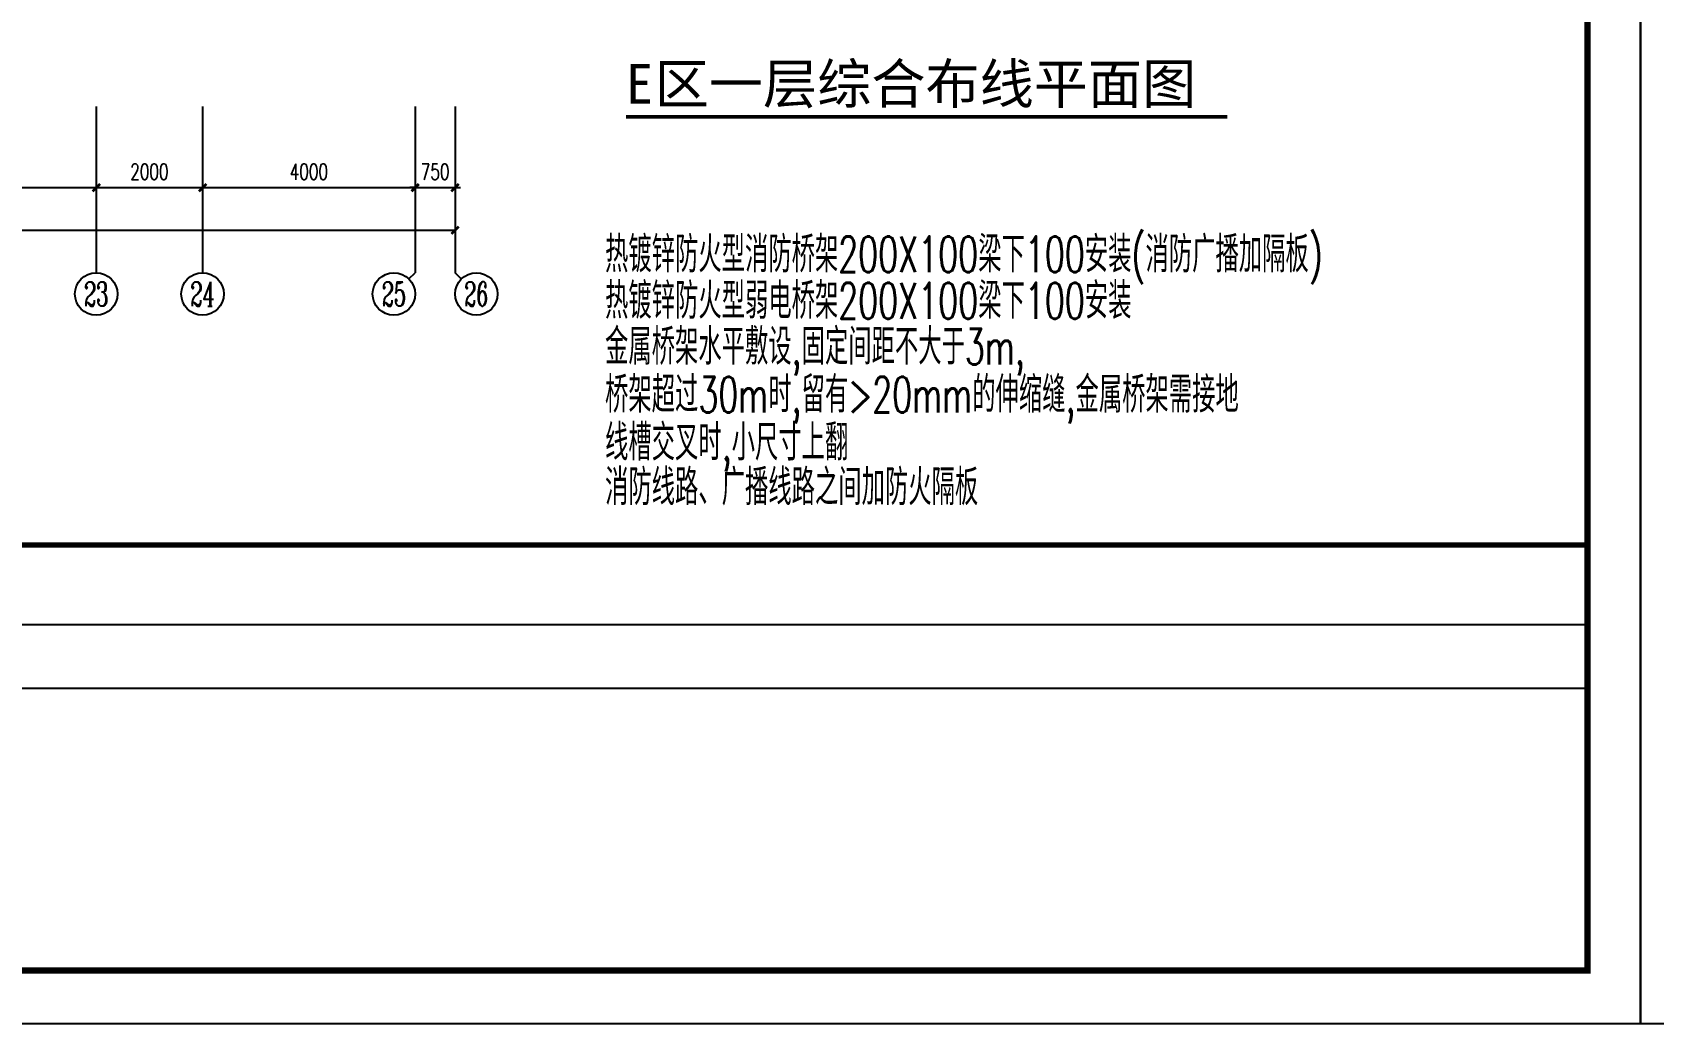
# Model space of a CAD drawing. Extents: x 190999 to 834799, y -200814 to 215286.
# Drawn here: x 720449 to 750944, y 36986 to 55626 of the extents above; entities that cross this region are included whole.
import ezdxf
from ezdxf.enums import TextEntityAlignment as Align

# ---------------------------------------------------------------- set-up
doc = ezdxf.new("R2010")
doc.units = 0
doc.header["$LTSCALE"] = 1000
doc.header["$MEASUREMENT"] = 0
for name, color, linetype in [('AXIS', 3, 'Continuous'), ('AXIS_TEXT', 7, 'Continuous'), ('DIM_SYMB', 3, 'Continuous'), ('EQUIP', 3, 'Continuous'), ('PUB_TEXT', 7, 'Continuous'), ('图框', 189, 'Continuous')]:
    doc.layers.add(name, color=color, linetype=linetype)
doc.styles.add('_TCH_AXIS', font='COMPLEX', dxfattribs={"bigfont": 'GBCBIG'})
doc.styles.add('COMPLEX', font='COMPLEX')
doc.styles.add('DIM_FONT', font='SIMPLEX', dxfattribs={"width": 0.7, "bigfont": 'GBCBIG'})
doc.styles.add('HT', font='simhei.ttf')
doc.styles.add('HZTXT', font='tj-romans1.shx', dxfattribs={"width": 0.6, "bigfont": 'hztxt.shx'})
doc.dimstyles.new('DIMN', dxfattribs={"dimtxt": 300, "dimasz": 100, "dimexe": 250, "dimexo": 300, "dimgap": 150, "dimtad": 1, "dimdec": 0, "dimzin": 0, "dimdsep": 46, "dimtxsty": 'DIM_FONT', "dimblk": 'ARCHTICK', "dimcen": 0.09, "dimclrt": 7, "dimazin": 2, "dimtfac": 1, "dimtdec": 0, "dimtix": 1, "dimtmove": 2, "dimatfit": 3, "dimfxl": 0, "dimtolj": 1, "dimtzin": 0, "dimarcsym": 0})

# ---------------------------------------------------------------- blocks, each defined once
blk = doc.blocks.new('TJAD_TK_A0')
at = {"layer": '图框'}
for p, q in [((2162, 399.3), (973, 399.3)), ((2162, -441.7), (2162, 399.3)), ((2087, 389.3), (2087, -30.7)), ((2099, 389.3), (2099, -30.7)), ((973, -441.7), (2162, -441.7))]:
    blk.add_line(p, q, dxfattribs=at)
at = {"layer": '图框', "const_width": 1.2}
blk.add_lwpolyline([(2152, -431.7), (2152, 389.3), (998, 389.3), (998, -431.7)], close=True, dxfattribs=at)
at = {"layer": '图框', "const_width": 1}
blk.add_lwpolyline([(2072, 389.3), (2072, -431.7)], dxfattribs=at)
blk = doc.blocks.new('_ArchTick')
at = {"const_width": 0.5}
blk.add_lwpolyline([(-0.7, -0.7), (0.7, 0.7)], dxfattribs=at)
blk = doc.blocks.new('*D413')
at = {"layer": 'AXIS', "color": 0, "lineweight": -2}
for p, q in [((717649, 53932), (717649, 52457)), ((721649, 53932), (721649, 52457)), ((717649, 52707), (721649, 52707))]:
    blk.add_line(p, q, dxfattribs=at)
at = {"layer": 'Defpoints', "color": 0}
for p in [(717649, 54232), (721649, 54232), (721649, 52707)]:
    blk.add_point(p, dxfattribs=at)
at = {"layer": 'AXIS', "color": 0, "lineweight": -2, "xscale": 100, "yscale": 100, "zscale": 100, "rotation": 180}
blk.add_blockref('_ArchTick', (717649, 52707), dxfattribs=at)
at = {"layer": 'AXIS', "color": 0, "lineweight": -2, "xscale": 100, "yscale": 100, "zscale": 100}
blk.add_blockref('_ArchTick', (721649, 52707), dxfattribs=at)
at = {"layer": 'AXIS', "color": 7, "insert": (719649, 53007), "char_height": 300, "attachment_point": 5, "style": 'DIM_FONT'}
blk.add_mtext('\\A1;4000', dxfattribs=at)
blk = doc.blocks.new('*D414')
at = {"layer": 'AXIS', "color": 0, "lineweight": -2}
for p, q in [((721649, 53932), (721649, 52457)), ((723649, 53932), (723649, 52457)), ((721649, 52707), (723649, 52707))]:
    blk.add_line(p, q, dxfattribs=at)
at = {"layer": 'Defpoints', "color": 0}
for p in [(721649, 54232), (723649, 54232), (723649, 52707)]:
    blk.add_point(p, dxfattribs=at)
at = {"layer": 'AXIS', "color": 0, "lineweight": -2, "xscale": 100, "yscale": 100, "zscale": 100, "rotation": 180}
blk.add_blockref('_ArchTick', (721649, 52707), dxfattribs=at)
at = {"layer": 'AXIS', "color": 0, "lineweight": -2, "xscale": 100, "yscale": 100, "zscale": 100}
blk.add_blockref('_ArchTick', (723649, 52707), dxfattribs=at)
at = {"layer": 'AXIS', "color": 7, "insert": (722649, 53007), "char_height": 300, "attachment_point": 5, "style": 'DIM_FONT'}
blk.add_mtext('\\A1;2000', dxfattribs=at)
blk = doc.blocks.new('*D415')
at = {"layer": 'AXIS', "color": 0, "lineweight": -2}
for p, q in [((723649, 53932), (723649, 52457)), ((727649, 53932), (727649, 52457)), ((723649, 52707), (727649, 52707))]:
    blk.add_line(p, q, dxfattribs=at)
at = {"layer": 'Defpoints', "color": 0}
for p in [(723649, 54232), (727649, 54232), (727649, 52707)]:
    blk.add_point(p, dxfattribs=at)
at = {"layer": 'AXIS', "color": 0, "lineweight": -2, "xscale": 100, "yscale": 100, "zscale": 100, "rotation": 180}
blk.add_blockref('_ArchTick', (723649, 52707), dxfattribs=at)
at = {"layer": 'AXIS', "color": 0, "lineweight": -2, "xscale": 100, "yscale": 100, "zscale": 100}
blk.add_blockref('_ArchTick', (727649, 52707), dxfattribs=at)
at = {"layer": 'AXIS', "color": 7, "insert": (725649, 53007), "char_height": 300, "attachment_point": 5, "style": 'DIM_FONT'}
blk.add_mtext('\\A1;4000', dxfattribs=at)
blk = doc.blocks.new('*D416')
at = {"layer": 'AXIS', "color": 0, "lineweight": -2}
for p, q in [((727649, 53932), (727649, 52457)), ((728399, 53932), (728399, 52457)), ((727649, 52707), (727549, 52707)), ((727649, 52707), (728399, 52707)), ((728399, 52707), (728499, 52707))]:
    blk.add_line(p, q, dxfattribs=at)
at = {"layer": 'Defpoints', "color": 0}
for p in [(727649, 54232), (728399, 54232), (728399, 52707)]:
    blk.add_point(p, dxfattribs=at)
at = {"layer": 'AXIS', "color": 0, "lineweight": -2, "xscale": 100, "yscale": 100, "zscale": 100}
blk.add_blockref('_ArchTick', (727649, 52707), dxfattribs=at)
at = {"layer": 'AXIS', "color": 0, "lineweight": -2, "xscale": 100, "yscale": 100, "zscale": 100, "rotation": 180}
blk.add_blockref('_ArchTick', (728399, 52707), dxfattribs=at)
at = {"layer": 'AXIS', "color": 7, "insert": (728024, 53007), "char_height": 300, "attachment_point": 5, "style": 'DIM_FONT'}
blk.add_mtext('\\A1;750', dxfattribs=at)
blk = doc.blocks.new('*D417')
at = {"layer": 'AXIS', "color": 0, "lineweight": -2}
for p, q in [((688899, 53932), (688899, 51657)), ((728399, 53932), (728399, 51657)), ((688899, 51907), (728399, 51907))]:
    blk.add_line(p, q, dxfattribs=at)
at = {"layer": 'Defpoints', "color": 0}
for p in [(688899, 54232), (728399, 54232), (728399, 51907)]:
    blk.add_point(p, dxfattribs=at)
at = {"layer": 'AXIS', "color": 0, "lineweight": -2, "xscale": 100, "yscale": 100, "zscale": 100, "rotation": 180}
blk.add_blockref('_ArchTick', (688899, 51907), dxfattribs=at)
at = {"layer": 'AXIS', "color": 0, "lineweight": -2, "xscale": 100, "yscale": 100, "zscale": 100}
blk.add_blockref('_ArchTick', (728399, 51907), dxfattribs=at)
at = {"layer": 'AXIS', "color": 7, "insert": (708649, 52207), "char_height": 300, "attachment_point": 5, "style": 'DIM_FONT'}
blk.add_mtext('\\A1;39500', dxfattribs=at)
blk = doc.blocks.new('_AXISO')
blk.add_circle((0, 0), 0.5)
at = {"layer": 'AXIS_TEXT', "style": 'COMPLEX', "width": 1.041667}
blk.add_attdef('A', text='', height=0.56, dxfattribs=at).set_placement((-0.25, -0.28), (0.25, -0.28), align=Align.FIT)

msp = doc.modelspace()

# ---------------------------------------------------------------- linework, layer by layer
at = {"layer": 'AXIS'}
for p, q in [((721648.5, 54232.2), (721648.5, 51107.2)), ((723648.5, 54232.2), (723648.5, 51107.2)), ((727648.5, 54232.2), (727648.5, 51107.2)), ((728398.5, 54232.2), (728398.5, 51107.2)), ((727531.4, 50990), (727648.5, 51107.2)), ((728515.7, 50990), (728398.5, 51107.2))]:
    msp.add_line(p, q, dxfattribs=at)
at = {"layer": 'DIM_SYMB', "const_width": 70}
msp.add_lwpolyline([(731613.7, 54038.6), (742923, 54038.6)], dxfattribs=at)

# ---------------------------------------------------------------- block references
at = {"layer": 'AXIS'}
ref = msp.add_blockref('_AXISO', (721648.5, 50707.2), dxfattribs=dict(at, xscale=800, yscale=800, zscale=800))
ref.add_attrib('A', '23', dxfattribs={"layer": 'AXIS_TEXT', "height": 452.55, "style": '_TCH_AXIS', "width": 0.617647}).set_placement((721422.3, 50480.9), (721874.8, 50480.9), align=Align.FIT)
ref = msp.add_blockref('_AXISO', (723648.5, 50707.2), dxfattribs=dict(at, xscale=800, yscale=800, zscale=800))
ref.add_attrib('A', '24', dxfattribs={"layer": 'AXIS_TEXT', "height": 452.55, "style": '_TCH_AXIS', "width": 0.583333}).set_placement((723422.3, 50480.9), (723874.8, 50480.9), align=Align.FIT)
ref = msp.add_blockref('_AXISO', (727248.5, 50707.2), dxfattribs=dict(at, xscale=800, yscale=800, zscale=800))
ref.add_attrib('A', '25', dxfattribs={"layer": 'AXIS_TEXT', "height": 452.55, "style": '_TCH_AXIS', "width": 0.617647}).set_placement((727022.3, 50480.9), (727474.8, 50480.9), align=Align.FIT)
ref = msp.add_blockref('_AXISO', (728798.5, 50707.2), dxfattribs=dict(at, xscale=800, yscale=800, zscale=800))
ref.add_attrib('A', '26', dxfattribs={"layer": 'AXIS_TEXT', "height": 452.55, "style": '_TCH_AXIS', "width": 0.617647}).set_placement((728572.3, 50480.9), (729024.8, 50480.9), align=Align.FIT)
at = {"layer": '图框', "xscale": 100, "yscale": 100, "zscale": 100, "rotation": 270}
for p in [(710768.8, 253186.5), (794868.8, 253186.5)]:
    msp.add_blockref('TJAD_TK_A0', p, dxfattribs=at)

# ---------------------------------------------------------------- texts
at = {"layer": 'EQUIP', "style": 'HZTXT', "width": 0.65}
for s, p in [('热镀锌防火型消防桥架200X100梁下100安装(消防广播加隔板)', (731220.1, 51114.8)), ('热镀锌防火型弱电桥架200X100梁下100安装', (731220.1, 50242.2)), ('金属桥架水平敷设,固定间距不大于3m,', (731220.1, 49378.5)), ('桥架超过30m时,留有>20mm的伸缩缝,金属桥架需接地', (731220.1, 48477.1)), ('线槽交叉时,小尺寸上翻', (731220.1, 47576.7)), ('消防线路、广播线路之间加防火隔板', (731220.1, 46735.9))]:
    msp.add_text(s, height=675, dxfattribs=at).set_placement(p)
at = {"layer": 'PUB_TEXT', "style": 'HT'}
for s, height, p in [('E', 746.8, (731613.7, 54288.3)), ('区一层综合布线平面图', 746.84, (732153.8, 54288.3))]:
    msp.add_text(s, height=height, dxfattribs=at).set_placement(p)

# ---------------------------------------------------------------- dimensions: what is measured, and where the dimension line sits
at = {"layer": 'AXIS'}
for p1, p2, distance, picture, middle in [((688898.5, 54232.2), (728398.5, 54232.2), -2325, '*D417', (708648.5, 52207.2)), ((717648.5, 54232.2), (721648.5, 54232.2), -1525, '*D413', (719648.5, 53007.2)), ((721648.5, 54232.2), (723648.5, 54232.2), -1525, '*D414', (722648.5, 53007.2)), ((723648.5, 54232.2), (727648.5, 54232.2), -1525, '*D415', (725648.5, 53007.2)), ((727648.5, 54232.2), (728398.5, 54232.2), -1525, '*D416', (728023.5, 53007.2))]:
    dim = msp.add_aligned_dim(p1=p1, p2=p2, distance=distance, dimstyle='DIMN', dxfattribs=at)
    dim.commit()
    dim.dimension.update_dxf_attribs({"geometry": picture, "text_midpoint": middle})

doc.saveas('drawing.dxf')
